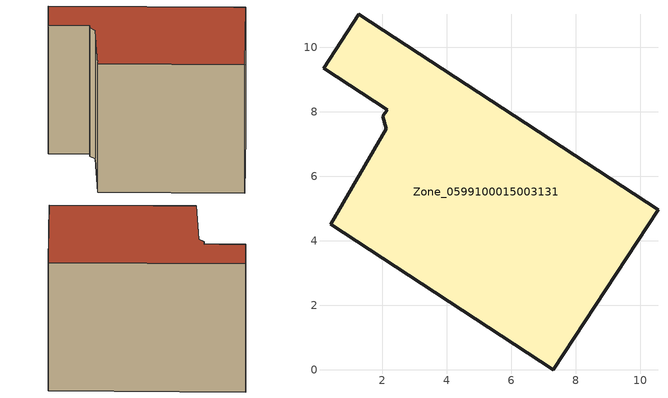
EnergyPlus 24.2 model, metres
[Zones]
Zone_0599100015003131
 floor ground (C_G): 7.31,0 0.4,4.52 2.12,7.47 2.02,7.87 2.15,8.06 0.18,9.36 1.27,11.03 10.55,4.97 z0.97
 wall outside (C_F): 10.55,4.97 1.27,11.03 0.18,9.36 2.15,8.06 2.02,7.87 2.12,7.47 0.4,4.52 7.31,0 10.55,4.97 z0.97:9.54
 roof outside (C_R): 7.31,0 10.55,4.97 1.27,11.03 0.18,9.36 2.15,8.06 2.02,7.87 2.12,7.47 0.4,4.52 z9.54
[BUILDING]
Pand.0599100015003131: North Axis=0; Terrain=City; Loads Convergence Tolerance Value=0.04; Temperature Convergence Tolerance Value=0.4; Solar Distribution=FullExterior; Maximum Number of Warmup Days=25; Minimum Number of Warmup Days=1
[Site:Location]
Rotterdam.The.Hague.AP_ZH_NLD Design_Conditions: Latitude=51.96; Longitude=4.45; Time Zone=1; Elevation=-4.5
[SITE:GROUNDTEMPERATURE:BUILDINGSURFACE]
18, 18, 18, 18, 18, 18, 18, 18, 18, 18, 18, 18
[MATERIAL] Thermal Absorptance=0.9; Solar Absorptance=0.7; Visible Absorptance=0.7
Name | Roughness | Thickness | Conductivity | Density | Specific Heat
G.TI.1975-1991 | MediumSmooth | 0.15 | 0.288461 | 540 | 1210
F.TI.1975-1991 | Rough | 0.3 | 0.230769 | 1920 | 840
R.TI.1975-1991 | MediumRough | 0.2 | 0.153846 | 1500 | 1000
[CONSTRUCTION]
C_G: G.TI.1975-1991
C_F: F.TI.1975-1991
C_R: R.TI.1975-1991
[ZONE]
Zone_0599100015003131: Type=1; Multiplier=1; Ceiling Height=Autocalculate; Volume=Autocalculate; Floor Area=autocalculate; Part of Total Floor Area=Yes
[ZONEINFILTRATION:DESIGNFLOWRATE]
Infil_Zone_0599100015003131: Zone or ZoneList or Space or SpaceList=Zone_0599100015003131; Schedule=AlwaysOn; Design Flow Rate Calculation Method=Flow/Area; Flow Rate per Floor Area=0.003; Constant Term Coefficient=1; Temperature Term Coefficient=0; Velocity Term Coefficient=0; Velocity Squared Term Coefficient=0
[HVACTEMPLATE:ZONE:IDEALLOADSAIRSYSTEM]
Zone_0599100015003131: Maximum Heating Supply Air Temperature=50; Minimum Cooling Supply Air Temperature=13; Maximum Heating Supply Air Humidity Ratio=0.0156; Minimum Cooling Supply Air Humidity Ratio=0.0077; Heating Limit=NoLimit; Cooling Limit=NoLimit; Dehumidification Control Type=ConstantSensibleHeatRatio; Cooling Sensible Heat Ratio=0.7; Dehumidification Setpoint=60; Humidification Control Type=None; Humidification Setpoint=30; Outdoor Air Method=None; Outdoor Air Flow Rate per Person=0.00944; Outdoor Air Flow Rate per Zone Floor Area=0; Outdoor Air Flow Rate per Zone=0; Demand Controlled Ventilation Type=None; Outdoor Air Economizer Type=NoEconomizer; Heat Recovery Type=None; Sensible Heat Recovery Effectiveness=0.7; Latent Heat Recovery Effectiveness=0.65
[ZONECONTROL:THERMOSTAT]
ThermostatControl_Zone_0599100015003131: Zone or ZoneList=Zone_0599100015003131; Control Type Schedule=DualSetpointControlType; Control 1=Thermostat_Zone_0599100015003131; Temperature Difference Between Cutout And Setpoint=0
[THERMOSTATSETPOINT:DUALSETPOINT]
Thermostat_Zone_0599100015003131: Heating Setpoint Temperature Schedule=HeatingSetpoint_Zone_0599100015003131; Cooling Setpoint Temperature Schedule=CoolingSetpoint_Zone_0599100015003131
[SCHEDULE:COMPACT]
HeatingSetpoint_Zone_0599100015003131: Through: 12/31, For: AllDays, Until: 24:00, 21
CoolingSetpoint_Zone_0599100015003131: Through: 12/31, For: AllDays, Until: 24:00, 24
DualSetpointControlType: Through: 12/31, For: AllDays, Until: 24:00, 4
AlwaysOn: Through: 12/31, For: AllDays, Until: 24:00, 1
